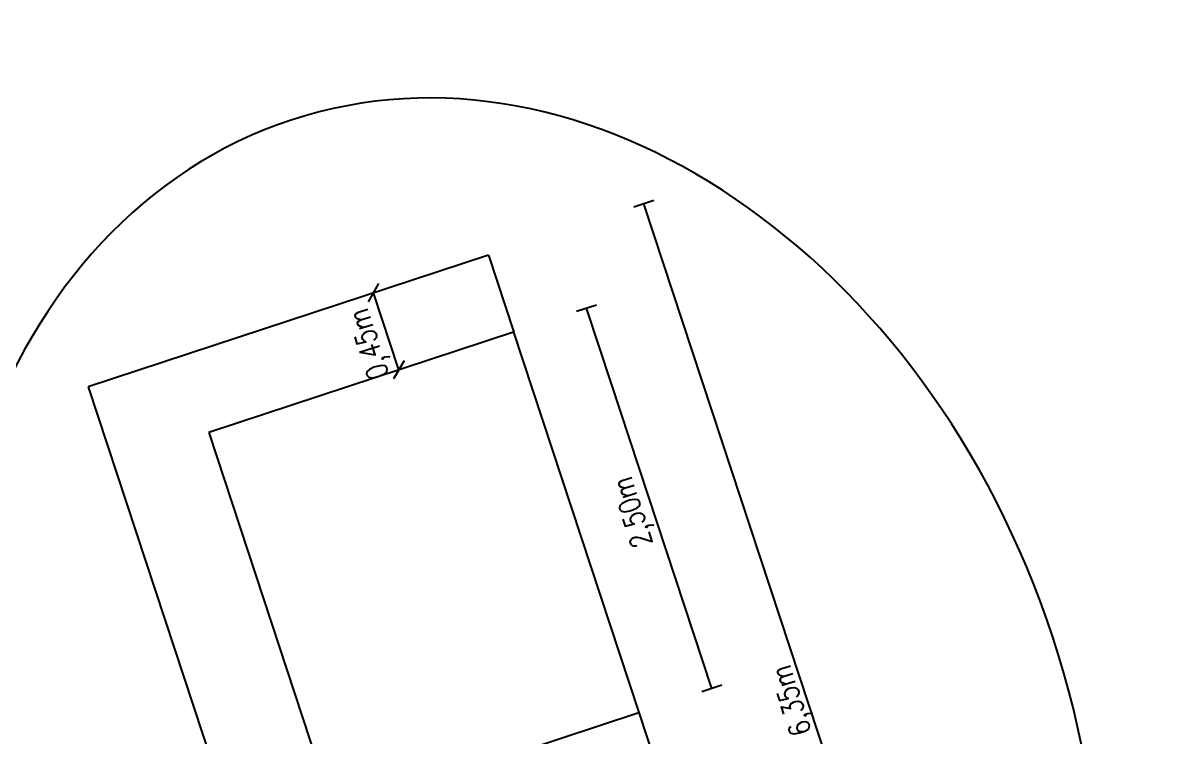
# Model space of a CAD drawing. Header units: metres. Extents: x 307586 to 320046, y 7427249 to 7434250.
# Drawn here: x 319719.1 to 319801.3, y 7429033.7 to 7429084.5 of the extents above; entities that cross this region are included whole.
import ezdxf

# ---------------------------------------------------------------- set-up
doc = ezdxf.new("R2010")
doc.units = ezdxf.units.M
doc.header["$MEASUREMENT"] = 0
doc.layers.add('DETALHES', color=45, linetype='Continuous')
doc.styles.add('ROMANS', font='romans', dxfattribs={"height": 0.2})

msp = doc.modelspace()

# ---------------------------------------------------------------- linework, layer by layer
at = {"layer": 'DETALHES'}
for p, q in [((319763.995, 7429071.839), (319762.571, 7429071.37)), ((319786.527, 7429000.993), (319763.283, 7429071.605)), ((319752.223, 7429067.964), (319723.761, 7429058.595)), ((319752.223, 7429067.964), (319754.031, 7429062.471)), ((319743.689, 7429064.639), (319744.439, 7429065.938)), ((319745.864, 7429059.783), (319744.055, 7429065.277)), ((319759.911, 7429064.407), (319758.486, 7429063.938)), ((319760.968, 7429058.799), (319759.199, 7429064.172)), ((319754.019, 7429062.467), (319732.335, 7429055.329)), ((319754.019, 7429062.467), (319762.926, 7429035.41)), ((319746.243, 7429060.43), (319745.472, 7429059.143)), ((319723.761, 7429058.595), (319746.997, 7428988.009)), ((319768.106, 7429037.115), (319760.968, 7429058.799)), ((319732.335, 7429055.329), (319741.242, 7429028.272)), ((319768.818, 7429037.35), (319767.393, 7429036.881)), ((319741.242, 7429028.272), (319762.926, 7429035.41)), ((319762.926, 7429035.41), (319764.732, 7429029.923))]:
    msp.add_line(p, q, dxfattribs=at)
at = {"layer": 'DETALHES', "extrusion": (0, 0, -1)}
msp.add_ellipse((319754.433, 7429028.279), major_axis=(16.226, -49.29), ratio=0.769736, dxfattribs=at)

# ---------------------------------------------------------------- texts
at = {"layer": 'DETALHES', "style": 'ROMANS', "width": 0.8}
for s, p in [('0,45m', (319745.165, 7429059.407)), ('2,50m', (319763.931, 7429047.425)), ('6,35m', (319775.216, 7429034.027))]:
    msp.add_text(s, height=1.5, rotation=107.78088, dxfattribs=at).set_placement(p)

doc.saveas('drawing.dxf')
